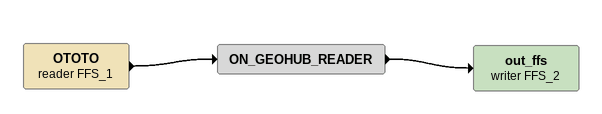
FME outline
OTOTO (reader FFS_1)
    -> ON_GEOHUB_READER
ON_GEOHUB_READER
    -> out_ffs (writer FFS_2)
out_ffs (writer FFS_2)
